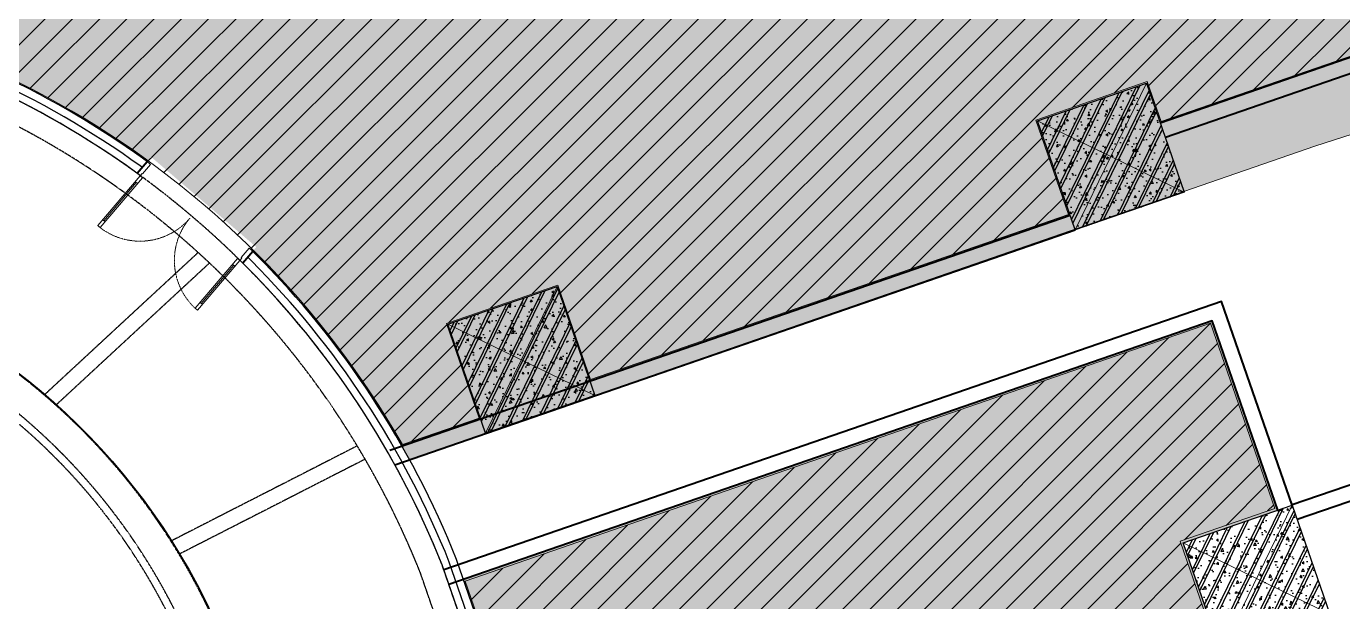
# Model space of a CAD drawing. Header units: millimetres. Extents: x -11451263 to 11578383104, y -507 to 1450429.
# Drawn here: x 11425880 to 11442979, y 1037871 to 1045347 of the extents above; entities that cross this region are included whole.
import ezdxf

# ---------------------------------------------------------------- set-up
doc = ezdxf.new("R2010")
doc.units = ezdxf.units.MM
doc.header["$MEASUREMENT"] = 0
for name, pattern in [('DASH', [0.35, 0.25, -0.1]), ('DASH2-1', [3, 2, -1]), ('HIDDEN2', [0.1875, 0.125, -0.0625])]:
    doc.linetypes.add(name, pattern=pattern)
doc.layers.get('0').update_dxf_attribs({"linetype": 'CONTINUOUS', "lineweight": 13})
doc.layers.get('Defpoints').update_dxf_attribs({"color": 5, "linetype": 'CONTINUOUS', "lineweight": 13})
for name, color, linetype in [('A-GLAZ', 135, 'CONTINUOUS'), ('canopy', 2, 'DASH'), ('xref.asix of  podium$0$xref.asix of  podium$0$KC2-DIM', 251, 'CONTINUOUS'), ('xref.asix of  podium$0$xref.asix of  podium$0$KT-Net cot vach', 6, 'CONTINUOUS')]:
    doc.layers.add(name, color=color, linetype=linetype)
for name, color, linetype, lineweight in [('CUA', 37, 'CONTINUOUS', 13), ('DO DIEN TICH THONG THUY', 141, 'CONTINUOUS', 13), ('KT-Kich thuoc', 159, 'CONTINUOUS', 18), ('KT-Net cat', 1, 'CONTINUOUS', 40), ('KT-Net thay', 7, 'CONTINUOUS', 25), ('KT-Net to mau', 159, 'CONTINUOUS', 18)]:
    doc.layers.add(name, color=color, linetype=linetype, lineweight=lineweight)
pattern_1 = [(45, (0, 0), (-176.7766952966369, 176.7766952966369), [])]

# ---------------------------------------------------------------- blocks, each defined once
blk = doc.blocks.new('*U137')
h = blk.add_hatch()
h.set_pattern_fill('VATLIEU04', color=250, scale=40, style=0, pattern_type=2)
h.set_pattern_definition([(49.99999999999999, (550, -550), (286.9040730403014, -25.10085399303804), [30, -330]), (355, (550, -550), (-55.50053344520001, 300.8768534800047), [24, -264]), (100.4514, (573.908672, -552.091736), (231.4037526856086, 275.7758168243814), [25.496076, -280.4568448]), (46.18420000000001, (550, -470), (426.8964194502578, -66.20760573160723), [45, -495]), (96.6356, (585.574698, -475.5173228), (373.8650822194813, 389.6471483601767), [38.2441152, -420.6852]), (351.1842, (550, -470), (373.8647780534509, 389.6474403701299), [36, -396]), (21, (590, -490), (238.7628208473847, -161.0475562661355), [30, -330]), (326.0000000000001, (590, -490), (97.32613276863269, 290.0600180187412), [24, -264]), (71.4514, (609.8968932, -503.4206424), (336.089051432596, 129.012198683981), [25.496076, -280.4568448]), (37.50000000000001, (550, -550), (4.863942126916267, 133.1575415325246), [0, -260.8, 0, -268, 0, -265]), (7.499999999999999, (550, -550), (105.2278149768594, 157.7646847529441), [0, -152.8, 0, -254.8, 0, -101]), (327.5, (460.8, -550), (213.5289744689636, -9.021948693751902), [0, -100, 0, -312, 0, -414]), (317.5, (420.8, -550), (233.2744677369545, 40.04199293292709), [0, -130, 0, -207.2, 0, -294]), (45, (550, -550), (-120.2081528017131, 120.2081528017131), []), (45, (550, -501), (-120.2081528017131, 120.2081528017131), [])])
h.paths.add_polyline_path([(-475, 475), (1025, 475), (1025, -1025), (-475, -1025)])
at = {"color": 6, "ltscale": 0.25}
blk.add_lwpolyline([(-475, 475), (1025, 475), (1025, -1025), (-475, -1025)], close=True, dxfattribs=at)
at = {"layer": 'Defpoints', "linetype": 'ByBlock', "ltscale": 30}
for p, q in [((1025, 475), (-475, -1025)), ((-475, 475), (1025, -1025))]:
    blk.add_line(p, q, dxfattribs=at)
blk = doc.blocks.new('xref.asix of  podium$0$xref.asix of  podium$0$MBCot-PN-flat-22')
at = {"layer": 'xref.asix of  podium$0$xref.asix of  podium$0$KT-Net cot vach', "rotation": 19.04713795399666}
for p in [(54421.11356029846, -13610.03471551579), (46764.58505200967, -16253.43685778172), (56313.91933027282, -19092.48729781399)]:
    blk.add_blockref('*U137', p, dxfattribs=at)
blk = doc.blocks.new('*U244')
at = {"layer": 'CUA'}
for p, q in [((11407589.98123504, 1041677.042424442), (11407627.79404381, 1041690.088170603)), ((11407608.88763942, 1041683.565297522), (11407820.88101449, 1041069.107155143)), ((11406058.56248012, 1041148.689705018), (11406020.74967135, 1041135.643958857)), ((11406039.65607573, 1041142.166831937), (11406251.6494508, 1040527.708689558)), ((11407801.97461011, 1041062.584282063), (11407839.78741888, 1041075.630028224)), ((11406270.55585519, 1040534.231562639), (11406232.74304642, 1040521.185816478))]:
    blk.add_line(p, q, dxfattribs=at)
for points in [[(11407577.19272047, 1041990.061672658), (11407520.47350732, 1041970.493053416), (11407572.68073005, 1041819.171564759), (11407582.13393225, 1041822.433001299), (11407595.17967841, 1041784.620192528), (11407642.44568937, 1041800.92737523)], [(11407595.17967841, 1041784.620192528), (11407557.36686964, 1041771.574446367), (11407834.58897551, 1040968.052260137), (11407872.40178428, 1040981.098006298)], [(11405875.61632609, 1041403.003095509), (11405932.33553924, 1041422.571714751), (11405984.54276198, 1041271.250226093), (11405975.08955978, 1041267.988789553), (11405988.13530594, 1041230.175980782), (11405940.86929498, 1041213.868798081)], [(11405988.13530594, 1041230.175980782), (11406025.94811472, 1041243.221726944), (11406303.17022059, 1040439.699540713), (11406265.35741182, 1040426.653794552)]]:
    blk.add_lwpolyline(points, close=True, dxfattribs=at)
at = {"layer": 'CUA', "linetype": 'HIDDEN2'}
for centre, radius, start, end in [((11405988.13530594, 1041230.175980783), 849.9999998530715, 289.0349166076033, 19.03487733111922), ((11407595.17967841, 1041784.62019253), 849.9999998541882, 199.0348773311192, 289.0348380372319)]:
    blk.add_arc(centre, radius, start, end, dxfattribs=at)
blk = doc.blocks.new('KHHFG-flat-41')
blk.add_wipeout([(-1807.263155210763, -539.2186622379811), (-1703.399135354906, -839.8583443553653), (6.599256508053031, -277.05683862639125), (-102.60056086257032, 38.969419245724794)]).dxf.layer = 'KT-Kich thuoc'
at = {"layer": 'KT-Net cat'}
for p, q in [((-14.34086990170181, -216.5162444867892), (-79.56960070505738, -27.45220063510351)), ((-1715.917264565825, -803.5748217313085), (-1781.145995371044, -614.5107778795063))]:
    blk.add_line(p, q, dxfattribs=at)
at = {"layer": 'CUA'}
blk.add_blockref('*U244', (-11407656.79000501, -1042017.444808528), dxfattribs=at)
blk = doc.blocks.new('WWW')
at = {"layer": 'Defpoints', "linetype": 'DASH2-1', "lineweight": 13, "ltscale": 1000, "flags": 128}
blk.add_lwpolyline([(11429816.83619249, 1022160.11654377), (11450185.49670112, 1019986.391927242), (11488615.66733754, 1021167.255579472), (11491469.21243858, 1024811.360972404), (11462655.78743005, 1159053.890039921), (11457975.31629252, 1176930.890178204), (11455625.97722399, 1177744.852323532), (11446686.1578691, 1170981.351434231), (11423166.61122441, 1153069.948107719), (11399484.09766066, 1135982.713739872, 0.6848770391193201), (11429816.83619249, 1022160.116543293)], format="xyb", dxfattribs=at)
blk = doc.blocks.new('jghhjkghjkgj')
at = {"true_color": 0x93e6c6}
h = blk.add_hatch(color=111, dxfattribs=at)
h.dxf.hatch_style = 1
edge = h.paths.add_edge_path()
edge.add_line((11420665.34617715, 1047209.882184248), (11420627.0198351, 1046737.039440222))
edge.add_line((11420627.0198351, 1046737.039440222), (11420555.11735718, 1045834.29335869))
edge.add_arc((11420539.18812136, 1034072.541282242), 11761.76286312525, 28.674925205226316, 89.92240293626242, ccw=False)
edge.add_line((11430858.44420531, 1039716.300625292), (11431846.39290526, 1040058.618995413))
edge.add_line((11431846.39290526, 1040058.618995413), (11442618.08432915, 1043790.946242613))
edge.add_line((11442618.08432915, 1043790.946242613), (11443599.04307722, 1044106.122740515))
edge.add_line((11443599.04307722, 1044106.122740515), (11445650.15752504, 1044814.266165571))
edge.add_line((11445650.15752504, 1044814.266165571), (11445924.43929978, 1044019.805259973))
edge.add_line((11445924.43929978, 1044019.805259973), (11449043.7437544, 1045096.739177929))
edge.add_line((11449043.7437544, 1045096.739177929), (11449908.54899499, 1042591.858865889))
edge.add_line((11449908.54899499, 1042591.858865889), (11449435.94962094, 1042428.694811801))
edge.add_line((11449435.94962094, 1042428.694811801), (11450046.81770679, 1040659.3352269))
edge.add_line((11450046.81770679, 1040659.3352269), (11451833.09404434, 1040659.335226901))
edge.add_line((11451833.09404434, 1040659.335226901), (11451833.10186881, 1032959.335226136))
edge.add_line((11451833.10186881, 1032959.335226136), (11454833.10186806, 1032959.335226136))
edge.add_line((11454833.10186806, 1032959.335226136), (11454833.10186881, 1043459.335226903))
edge.add_line((11454833.10186881, 1043459.335226903), (11457983.10186881, 1043459.335226903))
edge.add_line((11457983.10186881, 1043459.335226903), (11457983.08678705, 1045159.320591468))
edge.add_line((11457983.08678705, 1045159.320591468), (11454935.61559436, 1045159.336010444))
edge.add_arc((11455108.64900212, 1049735.161953887), 4579.09637645701, 202.8297763266191, 267.8344100927352, ccw=False)
edge.add_line((11450888.27153881, 1047958.497187512), (11447601.05328171, 1057460.138691272))
edge.add_line((11447601.05328171, 1057460.138691272), (11441999.28549394, 1055526.137843724))
edge.add_line((11441999.28549394, 1055526.137843724), (11438932.14856026, 1054467.214554804))
edge.add_line((11438932.14856026, 1054467.214554804), (11431464.6703579, 1051889.081693271))
edge.add_line((11431464.6703579, 1051889.081693271), (11428612.24178358, 1060150.513312586))
edge.add_line((11428612.24178358, 1060150.513312586), (11425776.65565228, 1059171.532506769))
edge.add_line((11425776.65565228, 1059171.53250677), (11428353.90306842, 1051706.580273164))
edge.add_line((11428353.90306842, 1051706.580273164), (11425423.63876334, 1050694.911985658))
edge.add_line((11425423.63876334, 1050694.911985658), (11422485.40206504, 1049673.514908576))
edge.add_arc((11423650.2071781, 1046908.875863671), 3000.000000000176, 112.8467952194632, 174.2415130644879)
at = {"true_color": 0x94cce1}
h = blk.add_hatch(color=151, dxfattribs=at)
h.dxf.hatch_style = 1
h.paths.add_polyline_path([(11431558.18604957, 1038159.599437534), (11441280.37598007, 1041528.280636437), (11442135.10655779, 1039061.483535328), (11440906.20828261, 1038637.444165966), (11442309.49581413, 1034572.867371806), (11434652.96793991, 1031929.465499099), (11433814.51912569, 1031639.321459455)])
at = {"elevation": 3.131082881101363e-10}
blk.add_lwpolyline([(11420555.11735718, 1045834.29335869, -0.2737917202970089), (11430858.44420531, 1039716.300625292), (11431846.39290526, 1040058.618995413), (11442618.08432915, 1043790.946242613), (11443599.04307722, 1044106.122740515), (11445650.15752504, 1044814.266165571), (11445924.43929978, 1044019.805259973), (11449043.7437544, 1045096.739177929), (11449908.54899499, 1042591.858865889), (11449435.94962094, 1042428.694811801), (11450046.81770679, 1040659.3352269), (11451833.09404434, 1040659.335226901), (11451833.10186881, 1032959.335226136), (11454833.10186806, 1032959.335226136)], format="xyb", dxfattribs=at)
at = {"elevation": 2.260067749200695e-10}
blk.add_lwpolyline([(11431558.18604957, 1038159.599437534), (11441280.37598007, 1041528.280636437), (11442135.10655779, 1039061.483535328), (11440906.20828261, 1038637.444165966), (11442309.49581413, 1034572.867371806), (11434652.96793991, 1031929.465499099), (11433814.51912569, 1031639.321459455)], close=True, dxfattribs=at)
blk = doc.blocks.new('khgklh')
at = {"layer": 'canopy', "ltscale": 5}
for p, q in [((3487.635311588645, -53395.46448196599), (1487.00690580532, -55247.45286227844)), ((3634.898717377335, -53531.68044902186), (1638.167751833797, -55380.06095591967)), ((5554.497638404369, -55908.49271290365), (3132.714533435181, -57146.03179416189)), ((5656.562136199325, -56080.93700601358), (3238.289239646867, -57316.68235929997))]:
    blk.add_line(p, q, dxfattribs=at)
at = {"layer": 'canopy', "ltscale": 5, "elevation": -0.000390093371837867}
for points in [[(15027.34511071816, -73943.77858698822, -0.2731029242477328), (11162.13113275543, -70475.03061396314), (6656.394512237981, -57454.49939332076, 0.427810969143063), (-8853.173405764624, -51197.56830630044), (-19318.85072646663, -54808.31752511521)], [(13202.32101749443, -73543.77858699055, -0.1801637299627375), (10877.32292802818, -70569.37130632752), (6375.145997848362, -57559.12676311319, 0.4279956517572017), (-8742.072050927207, -51476.59015814785), (-18746.97092580982, -54928.36682675814)], [(13202.32101749443, -73543.77858699055), (12966.25534484722, -73543.77858699078, -0.3196787448615952), (7768.662873052061, -69842.3981894668), (3990.141497606412, -58923.34992125386, 0.413941481205517), (-6814.722475355491, -53667.81290428911), (-15502.14084565081, -56665.0474000246, -0.4127982625818212), (-18676.83102873527, -55128.52191591205), (-18746.97092580795, -54928.36682675767)], [(15027.34511071816, -73943.77858698822), (12966.25534484722, -73943.77858699078, -0.3196787448616134), (7390.656147684902, -69973.20688786951), (3612.134772242978, -59054.15861966449, 0.4139414812055505), (-6684.265013666824, -54045.94099196384), (-15371.68338406831, -57043.17548773729, -0.4127982625818695), (-19054.32399644144, -55260.80592603411), (-19224.47748456337, -54775.24652251636)], [(16026.94759532064, -74043.77858698682), (12966.25534484722, -74043.77858699078, -0.3196787448616574), (7296.154466342181, -70005.90906247112), (3517.63309090212, -59086.86079426727, 0.4139414812055048), (-6651.650648243725, -54140.47301388194), (-15339.06901867315, -57137.70750966563, -0.4127982625819279), (-19148.69723836891, -55293.87692856451), (-19318.85072646663, -54808.31752511382)]]:
    blk.add_lwpolyline(points, format="xyb", dxfattribs=at)

msp = doc.modelspace()

# ---------------------------------------------------------------- hatches: boundary and pattern name
at = {"layer": 'DO DIEN TICH THONG THUY'}
h = msp.add_hatch(dxfattribs=at)
h.set_pattern_fill('ANSI31', color=256, scale=2000)
h.set_pattern_definition(pattern_1)
h.paths.add_polyline_path([(11433823.78207653, 1031658.389396418), (11442276.24356509, 1034577.254440188), (11440868.07128037, 1038655.979760511), (11442096.39152489, 1039081.585446424), (11441261.85130919, 1041490.112107927), (11431582.17000371, 1038136.159895693)])
h.paths.add_polyline_path([(11433235.54879528, 1035989.010581835), (11433729.91510263, 1034557.092466605), (11435176.14823137, 1035056.401748106), (11434676.83895214, 1036502.634870279), (11433244.78458606, 1036008.220780059)], flags=16)

# ---------------------------------------------------------------- linework, layer by layer
at = {"layer": 'A-GLAZ'}
for points in [[(11489846.32031227, 1031059.336010941), (11490593.03841823, 1027595.679847516, -0.4508459645649955), (11485787.32657747, 1021959.336323082), (11440651.81791748, 1021959.336323082, -0.3269245432215398), (11435976.77098569, 1025390.916321477), (11431468.65610213, 1038418.320169336, 0.4276918106004188), (11415697.60093426, 1044791.594143705), (11415409.6888013, 1044692.26196698)], [(11489948.6211238, 1031059.320596562), (11490691.53976418, 1027613.288275749, -0.4511126140275254), (11485788.20534503, 1021859.336323082), (11440651.75561756, 1021859.336323082, -0.3268516886257801), (11435881.82200773, 1025359.50673009), (11431374.89688185, 1038383.472454897, 0.4277510049414529), (11415734.57754292, 1044698.567133444), (11415442.3619276, 1044597.750218072)], [(11490047.26015369, 1031076.290377068), (11490790.03372707, 1027630.930950333, -0.4513714951595503), (11485789.07544007, 1021759.336323082), (11440651.69393651, 1021759.336323082, -0.3267809868965265), (11435786.87747394, 1025328.084296106), (11431281.14085342, 1038348.615516748, 0.427810969143063), (11415771.57293542, 1044605.546603768), (11415474.88462918, 1044502.980154485)]]:
    msp.add_lwpolyline(points, format="xyb", dxfattribs=at)
at = {"layer": 'DO DIEN TICH THONG THUY'}
msp.add_lwpolyline([(11433823.78207653, 1031658.389396418), (11442276.24356509, 1034577.254440188), (11440868.07128037, 1038655.979760511), (11442096.39152489, 1039081.585446424), (11441261.85130919, 1041490.112107927), (11431582.17000371, 1038136.159895693)], close=True, dxfattribs=at)
at = {"layer": 'KT-Net cat'}
for p, q in [((11444060.92911326, 1045280.689457582), (11440610.76838648, 1044089.527922616)), ((11444126.19830009, 1045091.63937625), (11440676.03757331, 1043900.477841286)), ((11430600.80671757, 1039840.166841095, 3.795193156460138e-09), (11439437.65222647, 1042891.071218533, 5.32515401990086e-09)), ((11430666.07590441, 1039651.116759772, 3.795193156479963e-09), (11439502.92141332, 1042702.02113721, 5.325154019920685e-09)), ((11444215.61159604, 1039780.009462165), (11442323.95093974, 1039127.34675956)), ((11444090.79115485, 1039525.374457775), (11442389.18176145, 1038938.2834371))]:
    msp.add_line(p, q, dxfattribs=at)
for points in [[(11442324.0838891, 1039126.963060778), (11441407.3699638, 1041772.647341189), (11431303.40653534, 1038284.272872915)], [(11442135.10655779, 1039061.483535328), (11441283.79933142, 1041518.400665612), (11431368.81090139, 1038095.26946196)]]:
    msp.add_lwpolyline(points, dxfattribs=at)
at = {"layer": 'KT-Net thay'}
msp.add_lwpolyline([(11396107.90792437, 1039685.926823595, 0.2439045336676132), (11403664.70561562, 1037258.323705433), (11416891.61681161, 1041818.443626517, -0.4300753487524684), (11428470.18972022, 1037297.908884607), (11431959.01760873, 1027216.007461658, 0.2618070915274689), (11440651.69393651, 1021759.336323082)], format="xyb", dxfattribs=at)

# ---------------------------------------------------------------- block references
at = {"layer": 'KT-Net to mau'}
msp.add_blockref('jghhjkghjkgj', (-0.0001486800611019135, 0.003101942013017833, 4.458499265995849e-05), dxfattribs=at)
at = {"layer": 'xref.asix of  podium$0$xref.asix of  podium$0$KC2-DIM'}
msp.add_blockref('xref.asix of  podium$0$xref.asix of  podium$0$MBCot-PN-flat-22', (11385196.29721421, 1057435.951839337), dxfattribs=at)

# ---------------------------------------------------------------- next in the draw order: block references
at = {"layer": 'KT-Net cat', "rotation": 300.6313209342499}
msp.add_blockref('KHHFG-flat-41', (11428885.4375247, 1042370.2590411), dxfattribs=at)

# ---------------------------------------------------------------- next in the draw order: block references
at = {"layer": 'KT-Kich thuoc'}
msp.add_blockref('WWW', (0, 0), dxfattribs=at)

# ---------------------------------------------------------------- next in the draw order: block references
at = {"layer": 'KT-Net thay'}
msp.add_blockref('khgklh', (11424624.74619251, 1095803.118012011, 4.458557435840575e-05), dxfattribs=at)

# ---------------------------------------------------------------- next in the draw order: hatches: boundary and pattern name
at = {"layer": 'DO DIEN TICH THONG THUY'}
h = msp.add_hatch(dxfattribs=at)
h.set_pattern_fill('ANSI31', color=256, scale=2000)
h.set_pattern_definition(pattern_1)
h.paths.add_polyline_path([(11445746.8335596, 1052596.410248968), (11446246.14283573, 1051150.177136151), (11447692.37594856, 1051649.48641216), (11447193.0666693, 1053095.719534426)], flags=16)
h.paths.add_polyline_path([(11437097.79248558, 1049610.345002287), (11437597.10176171, 1048164.11188947), (11439043.33487455, 1048663.421165479), (11438544.02559528, 1050109.654287744)], flags=16)
h.paths.add_polyline_path([(11429444.99365325, 1046968.230525373), (11429944.30292938, 1045521.997412556), (11431390.53604221, 1046021.306688565), (11430891.22676295, 1047467.53981083)], flags=16)
edge = h.paths.add_edge_path()
edge.add_arc((11420539.18812135, 1034072.541282242), 11776.7628631257, 29.73094968226357, 89.84349345905673)
edge.add_line((11420571.35695024, 1045849.260209888), (11420641.97164882, 1046735.838034321))
edge.add_line((11420641.97164882, 1046735.838034321), (11420680.28523676, 1047208.523427251))
edge.add_arc((11423650.2071781, 1046908.875863672), 2984.999999998171, 112.85602851880569, 174.2386911395925, ccw=False)
edge.add_line((11422490.78280763, 1049659.504906122), (11425428.54898127, 1050680.738418265))
edge.add_line((11425428.54898127, 1050680.738418265), (11428345.05876566, 1051687.65798315))
edge.add_line((11428345.05876566, 1051687.65798315), (11428346.00952582, 1051685.161649561))
edge.add_line((11428346.00952582, 1051685.161649561), (11431181.15813558, 1052663.991401884))
edge.add_line((11431181.15813558, 1052663.991401884), (11431455.38853356, 1051870.008349868))
edge.add_line((11431455.38853356, 1051870.008349868), (11438937.04374924, 1054453.035798696))
edge.add_line((11438937.04374924, 1054453.035798696), (11442004.18068296, 1055511.959087627))
edge.add_line((11442004.18068296, 1055511.959087627), (11447591.77876947, 1057441.0678698))
edge.add_line((11447591.77876947, 1057441.0678698), (11450968.29464907, 1047681.313296042))
edge.add_line((11450968.29464907, 1047681.313296042), (11440620.05195405, 1044108.601869262))
edge.add_line((11440620.05195405, 1044108.601869262), (11440440.5616897, 1044628.489594584))
edge.add_line((11440440.5616897, 1044628.489594584), (11438994.32856754, 1044129.180315355))
edge.add_line((11438994.32856754, 1044129.180315355), (11439418.57828137, 1042900.354785623))
edge.add_line((11439418.57828137, 1042900.354785623), (11433208.28289554, 1040756.261924397))
edge.add_line((11433208.28289554, 1040756.261924397), (11432784.03318141, 1041985.087452318))
edge.add_line((11432784.03318141, 1041985.087452318), (11431337.80005913, 1041485.778173048))
edge.add_line((11431337.80005913, 1041485.778173048), (11431762.0497829, 1040256.952647441))
edge.add_line((11431762.0497829, 1040256.952647441), (11430765.70213, 1039912.96547619))

# ---------------------------------------------------------------- next in the draw order: linework, layer by layer
msp.add_lwpolyline([(11430765.70213, 1039912.96547619, 0.268475583471597), (11420571.35695024, 1045849.260209888), (11420641.97164882, 1046735.838034321), (11420680.28523676, 1047208.523427251, -0.2744258948262033), (11422490.78280763, 1049659.504906122), (11425428.54898127, 1050680.738418265), (11428345.05876566, 1051687.65798315), (11428346.00952582, 1051685.161649561), (11431181.15813558, 1052663.991401884), (11431455.38853356, 1051870.008349868), (11438937.04374924, 1054453.035798696), (11442004.18068296, 1055511.959087627), (11447591.77876947, 1057441.0678698), (11450968.29464907, 1047681.313296042), (11440620.05195405, 1044108.601869262), (11440440.5616897, 1044628.489594584), (11438994.32856754, 1044129.180315355), (11439418.57828137, 1042900.354785623), (11433208.28289554, 1040756.261924397), (11432784.03318141, 1041985.087452318), (11431337.80005913, 1041485.778173048), (11431762.0497829, 1040256.952647441)], format="xyb", close=True, dxfattribs=at)

doc.saveas('drawing.dxf')
